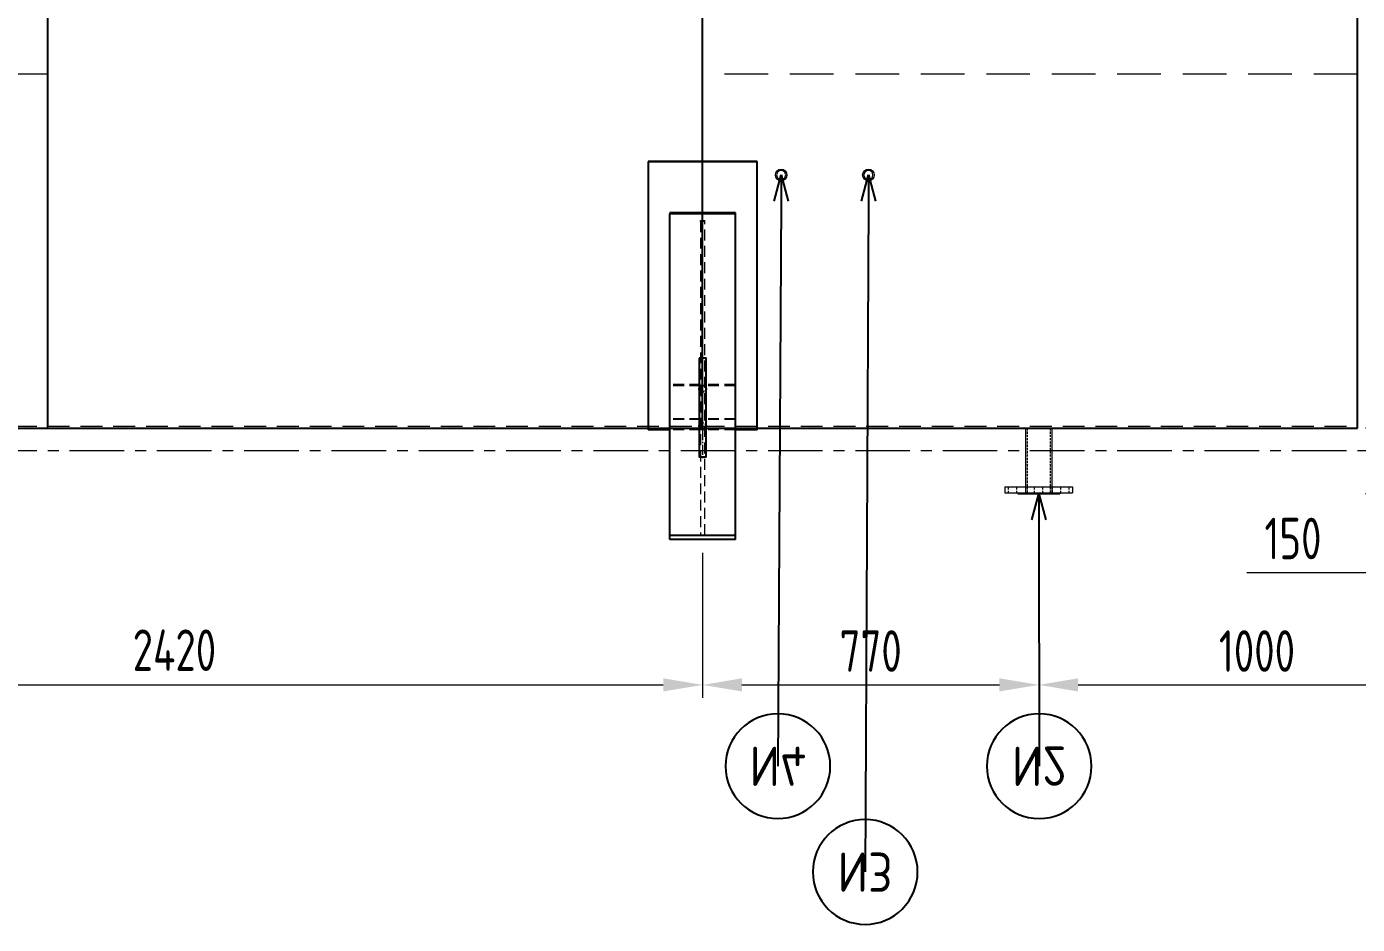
# Model space of a CAD drawing. Header units: millimetres. Extents: x -46397 to 283259, y -8690 to 23983.
# Drawn here: x -41926 to -38877, y 413 to 2469 of the extents above; entities that cross this region are included whole.
import ezdxf
from ezdxf import colors
from ezdxf.entities.mleader import LeaderData, LeaderLine
from ezdxf.enums import TextEntityAlignment as Align
from ezdxf.math import Vec2, Vec3

# ---------------------------------------------------------------- set-up
doc = ezdxf.new("R2010")
doc.units = ezdxf.units.MM
for name, pattern in [('ACISOTGL', [3, 2, -1]), ('CENTER', [2, 1.25, -0.25, 0.25, -0.25]), ('CENTER2', [1.125, 0.75, -0.125, 0.125, -0.125]), ('HIDDEN', [0.375, 0.25, -0.125]), ('HIDDENX2', [0.75, 0.5, -0.25])]:
    doc.linetypes.add(name, pattern=pattern)
doc.layers.get('Defpoints').update_dxf_attribs({"lineweight": 0})
for name, color, linetype, lineweight in [('0-Dim', 7, 'Continuous', 0), ('2-Dashed', 50, 'ACISOTGL', 25), ('3-Centerline', 4, 'CENTER', 5), ('CHUAN NET KHUAT', 4, 'HIDDEN', 0), ('DUONGCHINH', 7, 'Continuous', 25), ('DUONGTAM', 1, 'CENTER', 0), ('Long_AM_Visible', 30, 'Continuous', 25), ('PHANTOM 2', 8, 'Continuous', 0), ('Standard', 7, 'Continuous', 0)]:
    doc.layers.add(name, color=color, linetype=linetype, lineweight=lineweight)
doc.styles.add('GHI CHÚ 1', font='isocp_IV25.ttf', dxfattribs={"width": 0.8})
doc.styles.add('Long_Text', font='isocp.shx', dxfattribs={"width": 0.7})
doc.styles.get("Standard").update_dxf_attribs({"font": 'isocp.shx', "width": 0.8})
doc.dimstyles.new('1-30SCALE', dxfattribs={"dimtxt": 75, "dimasz": 75, "dimexe": 37.5, "dimexo": 30, "dimgap": 30, "dimtad": 1, "dimtoh": 1, "dimdec": 0, "dimdsep": 46, "dimtxsty": 'GHI CHÚ 1', "dimcen": 0.09, "dimclrd": 256, "dimclre": 256, "dimclrt": 2, "dimadec": 0, "dimazin": 0, "dimtfac": 1, "dimtdec": 0, "dimtofl": 0, "dimtmove": 0, "dimatfit": 3, "dimfxl": 1, "dimlwd": 0, "dimlwe": 0, "dimarcsym": 0})

# ---------------------------------------------------------------- blocks, each defined once
blk = doc.blocks.new('A$Cb6d5b212')
at = {"color": 2, "linetype": 'Continuous', "lineweight": 0, "ltscale": 10, "extrusion": (2.28848e-17, 1, 0)}
for p, q in [((-1500, -990), (-1500, 990)), ((0, -990), (0, 990))]:
    blk.add_line(p, q, dxfattribs=at)
at = {"layer": 'CHUAN NET KHUAT', "color": 4, "linetype": 'HIDDENX2', "lineweight": 0, "ltscale": 200}
for p, q in [((-1500, -178.9), (-3000, -178.9)), ((1500, -178.9), (0, -178.9))]:
    blk.add_line(p, q, dxfattribs=at)
at = {"layer": 'CHUAN NET KHUAT', "color": 3, "linetype": 'HIDDENX2', "lineweight": 0, "ltscale": 100, "extrusion": (2.28848e-17, 1, 0)}
for p, q in [((-3000, -985), (-1500, -985)), ((-1500, -985), (0, -985)), ((0, -985), (1500, -985))]:
    blk.add_line(p, q, dxfattribs=at)
at = {"layer": 'DUONGCHINH', "color": 2, "ltscale": 10, "extrusion": (2.28848e-17, 1, 0)}
for p, q in [((-1500, -990), (-1500, 990)), ((0, -990), (0, 990)), ((1500, -990), (1500, 990)), ((-3000, -990), (-1500, -990)), ((-1500, -990), (0, -990)), ((0, -990), (1500, -990))]:
    blk.add_line(p, q, dxfattribs=at)
blk = doc.blocks.new('A$C0143f3ea')
at = {"layer": 'DUONGTAM', "color": 5, "lineweight": 0, "ltscale": 100, "extrusion": (2.28848e-17, 1, 0)}
blk.add_line((-3050, -1041), (3050, -1041), dxfattribs=at)
blk = doc.blocks.new('*U1680')
at = {"layer": '3-Centerline', "color": 0, "linetype": 'CENTER2', "ltscale": 30, "transparency": 16777216}
blk.add_line((-116.5, 0), (116.5, 0), dxfattribs=at)
blk = doc.blocks.new('*U1678')
blk.add_lwpolyline([(-113, 8), (113, 8), (113, -8), (-113, -8)], close=True)
for centre, start, end in [((-43, 0), 90, 270), ((43, 0), 270, 90)]:
    blk.add_arc(centre, 8, start, end)
at = {"layer": '2-Dashed', "ltscale": 3}
for centre, start, end in [((-43, 0), 270, 90), ((43, 0), 90, 270)]:
    blk.add_arc(centre, 8, start, end, dxfattribs=at)
at = {"layer": '3-Centerline', "linetype": 'CENTER2', "ltscale": 30}
blk.add_blockref('*U1680', (0, 0), dxfattribs=at)
blk = doc.blocks.new('SAD1-1')
at = {"color": 8, "linetype": 'Continuous', "lineweight": 0, "ltscale": 10, "extrusion": (2.28848e-17, 1, 0)}
for p, q in [((0, 609.6), (0, 611.1)), ((250, 611.1), (250, 609.6)), ((250, 609.6), (0, 609.6)), ((50, 491.1), (50, 493))]:
    blk.add_line(p, q, dxfattribs=at)
at = {"layer": 'CHUAN NET KHUAT', "ltscale": 100, "extrusion": (2.28848e-17, 1, 0)}
for p, q in [((120, 473.8), (120, 475.4)), ((120, 475.4), (130, 475.4)), ((120, 473.8), (120, -245)), ((130, 473.8), (120, 473.8)), ((130, 473.8), (130, 475.4)), ((130, -245), (130, 473.8)), ((120, 100.2), (50, 100.2)), ((120, 97.2), (50, 97.2)), ((200, 100.2), (130, 100.2)), ((200, 97.2), (130, 97.2)), ((250, 0), (0, 0)), ((120, 21.3), (50, 21.3)), ((120, 20), (50, 20)), ((200, 21.3), (130, 21.3)), ((200, 20), (130, 20)), ((120, -4), (50, -4)), ((200, -4), (130, -4))]:
    blk.add_line(p, q, dxfattribs=at)
at = {"layer": 'DUONGCHINH', "extrusion": (2.28848e-17, 1, 0)}
for p, q in [((250, 611.1), (0, 611.1)), ((0, 609.6), (0, -4)), ((250, -4), (250, 609.6)), ((200, 493), (50, 493)), ((50, -245), (50, 491.1)), ((200, 491.1), (50, 491.1)), ((200, 491.1), (200, 493)), ((200, -245), (200, 491.1)), ((50, -4), (0, -4)), ((250, -4), (200, -4)), ((50, -245), (200, -245)), ((50, -255), (50, -245)), ((200, -255), (50, -255)), ((200, -255), (200, -245))]:
    blk.add_line(p, q, dxfattribs=at)
at = {"xscale": -1, "rotation": 90}
blk.add_blockref('*U1678', (125, 47.7), dxfattribs=at)
blk = doc.blocks.new('_TagCircle')
at = {"color": 0, "linetype": 'ByBlock', "lineweight": -2, "transparency": 16777216}
blk.add_circle((0, 0), 4, dxfattribs=at)
at = {"layer": 'Long_AM_Visible', "color": 0, "transparency": 16777216, "style": 'Long_Text'}
blk.add_attdef('TAGNUMBER', text='', height=3, dxfattribs=at).set_placement((0, -1.5), align=Align.CENTER)
blk = doc.blocks.new('_Open30')
at = {"color": 0, "linetype": 'ByBlock', "lineweight": -2}
for p, q in [((-1, 0.268), (0, 0)), ((0, 0), (-1, -0.268)), ((0, 0), (-1, 0))]:
    blk.add_line(p, q, dxfattribs=at)
blk = doc.blocks.new('*D1593')
at = {"layer": 'Defpoints', "color": 0, "transparency": 16777216}
for p in [(-42797, 1294.3, -1.5), (-40377, 1294.3, -1.5), (-40377, 961.6)]:
    blk.add_point(p, dxfattribs=at)
at = {"layer": 'PHANTOM 2', "linetype": 'Continuous', "lineweight": 0, "transparency": 16777216}
for p, q in [((-42797, 1264.3), (-42797, 931.6)), ((-40377, 1264.3), (-40377, 931.6)), ((-42707, 961.6), (-40467, 961.6))]:
    blk.add_line(p, q, dxfattribs=at)
at = {"layer": 'PHANTOM 2', "transparency": 16777216}
for points in [[(-42707, 976.6), (-42707, 946.6), (-42797, 961.6)], [(-40467, 976.6), (-40467, 946.6), (-40377, 961.6)]]:
    blk.add_solid(points, dxfattribs=at)
at = {"layer": 'PHANTOM 2', "color": 2, "transparency": 16777216, "insert": (-41587, 1041), "char_height": 95, "attachment_point": 5, "style": 'GHI CHÚ 1'}
blk.add_mtext('2420', dxfattribs=at)
blk = doc.blocks.new('*D1594')
at = {"layer": 'Defpoints', "color": 0, "transparency": 16777216}
for p in [(-39607, 1399.3, -1.5), (-40377, 1294.3, -1.5), (-39607, 961.6)]:
    blk.add_point(p, dxfattribs=at)
at = {"layer": 'PHANTOM 2', "linetype": 'Continuous', "lineweight": 0, "transparency": 16777216}
for p, q in [((-39607, 1369.3), (-39607, 931.6)), ((-40377, 1264.3), (-40377, 931.6)), ((-40287, 961.6), (-39697, 961.6))]:
    blk.add_line(p, q, dxfattribs=at)
at = {"layer": 'PHANTOM 2', "transparency": 16777216}
for points in [[(-40287, 976.6), (-40287, 946.6), (-40377, 961.6)], [(-39697, 976.6), (-39697, 946.6), (-39607, 961.6)]]:
    blk.add_solid(points, dxfattribs=at)
at = {"layer": 'PHANTOM 2', "color": 2, "transparency": 16777216, "insert": (-39992, 1039.1), "char_height": 95, "attachment_point": 5, "style": 'GHI CHÚ 1'}
blk.add_mtext('770', dxfattribs=at)
blk = doc.blocks.new('*D1595')
at = {"layer": 'Defpoints', "color": 0, "transparency": 16777216}
for p in [(-39607, 1399.3, -1.5), (-38607, 1399.3, -1.5), (-38607, 961.6)]:
    blk.add_point(p, dxfattribs=at)
at = {"layer": 'PHANTOM 2', "linetype": 'Continuous', "lineweight": 0, "transparency": 16777216}
for p, q in [((-39607, 1369.3), (-39607, 931.6)), ((-38607, 1369.3), (-38607, 931.6)), ((-39517, 961.6), (-38697, 961.6))]:
    blk.add_line(p, q, dxfattribs=at)
at = {"layer": 'PHANTOM 2', "transparency": 16777216}
for points in [[(-39517, 976.6), (-39517, 946.6), (-39607, 961.6)], [(-38697, 976.6), (-38697, 946.6), (-38607, 961.6)]]:
    blk.add_solid(points, dxfattribs=at)
at = {"layer": 'PHANTOM 2', "color": 2, "transparency": 16777216, "insert": (-39107, 1039.1), "char_height": 95, "attachment_point": 5, "style": 'GHI CHÚ 1'}
blk.add_mtext('1000', dxfattribs=at)
blk = doc.blocks.new('*D1623')
at = {"layer": 'Defpoints', "color": 0, "transparency": 16777216}
for p in [(-38828.6, 1549.3), (-38637.2, 1549.3, -1.5), (-38645.2, 1399.3, -1.5)]:
    blk.add_point(p, dxfattribs=at)
at = {"layer": 'PHANTOM 2', "linetype": 'Continuous', "lineweight": 0, "transparency": 16777216}
for p, q in [((-38828.6, 1639.3), (-38828.6, 1729.3)), ((-38667.2, 1549.3), (-38858.6, 1549.3)), ((-38675.2, 1399.3), (-38858.6, 1399.3)), ((-38828.6, 1309.3), (-38828.6, 1219.3)), ((-39130.6, 1219.3), (-38828.6, 1219.3))]:
    blk.add_line(p, q, dxfattribs=at)
at = {"layer": 'PHANTOM 2', "transparency": 16777216}
for points in [[(-38843.6, 1639.3), (-38813.6, 1639.3), (-38828.6, 1549.3)], [(-38843.6, 1309.3), (-38813.6, 1309.3), (-38828.6, 1399.3)]]:
    blk.add_solid(points, dxfattribs=at)
at = {"layer": 'PHANTOM 2', "color": 2, "transparency": 16777216, "insert": (-39024.6, 1296.8), "char_height": 95, "attachment_point": 5, "style": 'GHI CHÚ 1'}
blk.add_mtext('150', dxfattribs=at)

msp = doc.modelspace()

# ---------------------------------------------------------------- linework, layer by layer
at = {"color": 2, "linetype": 'Continuous', "lineweight": 0, "ltscale": 10, "extrusion": (-2.22045e-16, 1, 0)}
for p, q in [((-39576.89, 1549.29, -1.5), (-39637.19, 1549.29, -1.5)), ((-39637.19, 1549.29, -1.5), (-39637.19, 1399.29, -1.5)), ((-39576.89, 1549.29, -1.5), (-39576.89, 1399.29, -1.5)), ((-39684.54, 1415.29, -1.5), (-39529.54, 1415.29, -1.5)), ((-39684.54, 1415.29, -1.5), (-39684.54, 1401.29, -1.5)), ((-39529.54, 1415.29, -1.5), (-39529.54, 1401.29, -1.5)), ((-39684.54, 1401.29, -1.5), (-39529.54, 1401.29, -1.5)), ((-39655.04, 1401.29, -1.5), (-39655.04, 1399.29, -1.5)), ((-39655.04, 1399.29, -1.5), (-39559.04, 1399.29, -1.5)), ((-39559.04, 1401.29, -1.5), (-39559.04, 1399.29, -1.5))]:
    msp.add_line(p, q, dxfattribs=at)
at = {"color": 1, "linetype": 'HIDDENX2', "lineweight": 0, "ltscale": 10, "extrusion": (-2.22045e-16, 1, 0)}
for p, q in [((-39633.28, 1549.29, -1.5), (-39633.28, 1399.29, -1.5)), ((-39580.8, 1549.29, -1.5), (-39580.8, 1399.29, -1.5)), ((-39676.54, 1401.29, -1.5), (-39676.54, 1415.29, -1.5)), ((-39657.54, 1401.29, -1.5), (-39657.54, 1415.29, -1.5)), ((-39637.59, 1415.29, -1.5), (-39637.59, 1399.29, -1.5)), ((-39616.54, 1401.29, -1.5), (-39616.54, 1415.29, -1.5)), ((-39597.54, 1401.29, -1.5), (-39597.54, 1415.29, -1.5)), ((-39576.49, 1415.29, -1.5), (-39576.49, 1399.29, -1.5)), ((-39556.54, 1401.29, -1.5), (-39556.54, 1415.29, -1.5)), ((-39537.54, 1401.29, -1.5), (-39537.54, 1415.29, -1.5))]:
    msp.add_line(p, q, dxfattribs=at)
at = {"color": 2, "linetype": 'Continuous', "lineweight": 0, "ltscale": 10}
for centre in [(-40197.04, 2129.29, -1.5), (-40197.04, 2129.29, -1.5), (-39997.04, 2129.29, -1.5), (-39997.04, 2129.29, -1.5)]:
    msp.add_circle(centre, 13.35, dxfattribs=at)
at = {"color": 2, "linetype": 'Continuous', "lineweight": 0, "ltscale": 10, "extrusion": (0, 0, -1)}
for centre in [(40197.04, 2129.29, 1.5), (39997.04, 2129.29, 1.5)]:
    msp.add_circle(centre, 10.35, dxfattribs=at)

# ---------------------------------------------------------------- block references
msp.add_blockref('SAD1-1', (-40502.04, 1549.29, -1.5))
at = {"layer": 'Standard'}
for name in ['A$C0143f3ea', 'A$Cb6d5b212']:
    msp.add_blockref(name, (-40377.04, 2539.29, -1.5), dxfattribs=at)

# ---------------------------------------------------------------- dimensions: what is measured, and where the dimension line sits
at = {"layer": 'PHANTOM 2'}
dim = msp.add_linear_dim(base=(-38828.57, 1549.29), p1=(-38645.22, 1399.29, -1.5), p2=(-38637.24, 1549.29, -1.5), angle=90, dimstyle='1-30SCALE', override={"dimtxt": 95, "dimasz": 90, "dimexe": 30, "dimtmove": 1}, dxfattribs=at)
dim.commit()
dim.dimension.update_dxf_attribs({"geometry": '*D1623', "text_midpoint": (-38916.53, 1277.54), "dimtype": 160})
for base, p1, p2, picture, middle in [((-39607.04, 961.62), (-40377.04, 1294.29, -1.5), (-39607.04, 1399.29, -1.5), '*D1594', (-39992.04, 1039.12)), ((-38607.04, 961.62), (-39607.04, 1399.29, -1.5), (-38607.04, 1399.29, -1.5), '*D1595', (-39107.04, 1039.12)), ((-40377.04, 961.62), (-42797.04, 1294.29, -1.5), (-40377.04, 1294.29, -1.5), '*D1593', (-41587.04, 1040.99))]:
    dim = msp.add_linear_dim(base=base, p1=p1, p2=p2, dimstyle='1-30SCALE', override={"dimtxt": 95, "dimasz": 90, "dimexe": 30, "dimtmove": 1}, dxfattribs=at)
    dim.commit()
    dim.dimension.update_dxf_attribs({"geometry": picture, "text_midpoint": middle})

# ---------------------------------------------------------------- leaders
at = {"layer": '0-Dim', "color": 6}
ml = msp.add_multileader_block('Standard', dxfattribs=at)
ml.set_content('_TagCircle', color=6, scale=-30)
ml.set_attribute('TAGNUMBER', 'N4', width=0)
ml.set_leader_properties(color=5)
ml.set_arrow_properties(name='OPEN30')
ml.build(insert=Vec2(0, 0))
ml.multileader.update_dxf_attribs({"has_dogleg": 0, "text_left_attachment_type": 6, "text_right_attachment_type": 6, "dogleg_length": 0.36, "arrow_head_size": 60, "block_connection_type": 1})
ctx = ml.context
ctx.base_point, ctx.char_height, ctx.arrow_head_size, ctx.landing_gap_size, ctx.plane_origin = Vec3(-40204.46, 775.47, -1.5), 56, 60, 1.4, Vec3(-39847.42, 1011.64, -1.5)
ctx.left_attachment, ctx.right_attachment, ctx.attachment_type = 6, 6, 1
notes = []
notes.append((ctx, [(0, (1, 1, 0), (-40204.1, 775.47, -1.5), (-1, 0), 0.36, [(0, [(-40197.04, 2129.29, -1.5)], 0, [])])]))
ctx.block.insert, ctx.block.rotation, ctx.block.scale = Vec3(-40204.46, 775.47, -1.5), 3.1415927, Vec3(-30, 30, 30)
ml = msp.add_multileader_block('Standard', dxfattribs=at)
ml.set_content('_TagCircle', color=6, scale=-30)
ml.set_attribute('TAGNUMBER', 'N3', width=0)
ml.set_leader_properties(color=5)
ml.set_arrow_properties(name='OPEN30')
ml.build(insert=Vec2(0, 0))
ml.multileader.update_dxf_attribs({"has_dogleg": 0, "text_left_attachment_type": 6, "text_right_attachment_type": 6, "dogleg_length": 0.36, "arrow_head_size": 60, "block_connection_type": 1})
ctx = ml.context
ctx.base_point, ctx.char_height, ctx.arrow_head_size, ctx.landing_gap_size, ctx.plane_origin = Vec3(-40004.46, 533.13, -1.5), 56, 60, 1.4, Vec3(-39647.42, 1011.64, -1.5)
ctx.left_attachment, ctx.right_attachment, ctx.attachment_type = 6, 6, 1
notes.append((ctx, [(0, (1, 1, 0), (-40004.1, 533.13, -1.5), (-1, 0), 0.36, [(0, [(-39997.04, 2129.29, -1.5)], 0, [])])]))
ctx.block.insert, ctx.block.rotation, ctx.block.scale = Vec3(-40004.46, 533.13, -1.5), 3.1415927, Vec3(-30, 30, 30)
ml = msp.add_multileader_block('Standard', dxfattribs=at)
ml.set_content('_TagCircle', color=6, scale=-30)
ml.set_attribute('TAGNUMBER', 'N2', width=0)
ml.set_leader_properties(color=5)
ml.set_arrow_properties(name='OPEN30')
ml.build(insert=Vec2(0, 0))
ml.multileader.update_dxf_attribs({"has_dogleg": 0, "text_left_attachment_type": 6, "text_right_attachment_type": 6, "dogleg_length": 0.36, "arrow_head_size": 60, "block_connection_type": 1})
ctx = ml.context
ctx.base_point, ctx.char_height, ctx.arrow_head_size, ctx.landing_gap_size, ctx.plane_origin = Vec3(-39605.94, 775.47, -1.5), 56, 60, 1.4, Vec3(-39257.42, 1011.64, -1.5)
ctx.left_attachment, ctx.right_attachment, ctx.attachment_type = 6, 6, 1
notes.append((ctx, [(1, (1, 1, 0), (-39606.3, 775.47, -1.5), (1, 0), 0.36, [(0, [(-39607.04, 1399.29, -1.5)], 0, [])])]))
ctx.block.insert, ctx.block.rotation, ctx.block.scale = Vec3(-39605.94, 775.47, -1.5), 3.1415927, Vec3(-30, 30, 30)
for ctx, leaders in notes:
    for number, flags, end, landing, length, lines in leaders:
        leader = LeaderData()
        leader.index, (leader.has_last_leader_line, leader.has_dogleg_vector, leader.attachment_direction) = number, flags
        leader.last_leader_point, leader.dogleg_vector, leader.dogleg_length = Vec3(end), Vec3(landing), length
        for number, points, colour, breaks in lines:
            line = LeaderLine()
            line.index, line.vertices, line.color, line.breaks = number, Vec3.list(points), colors.encode_raw_color(colour), breaks
            leader.lines.append(line)
        ctx.leaders.append(leader)

doc.saveas('drawing.dxf')
